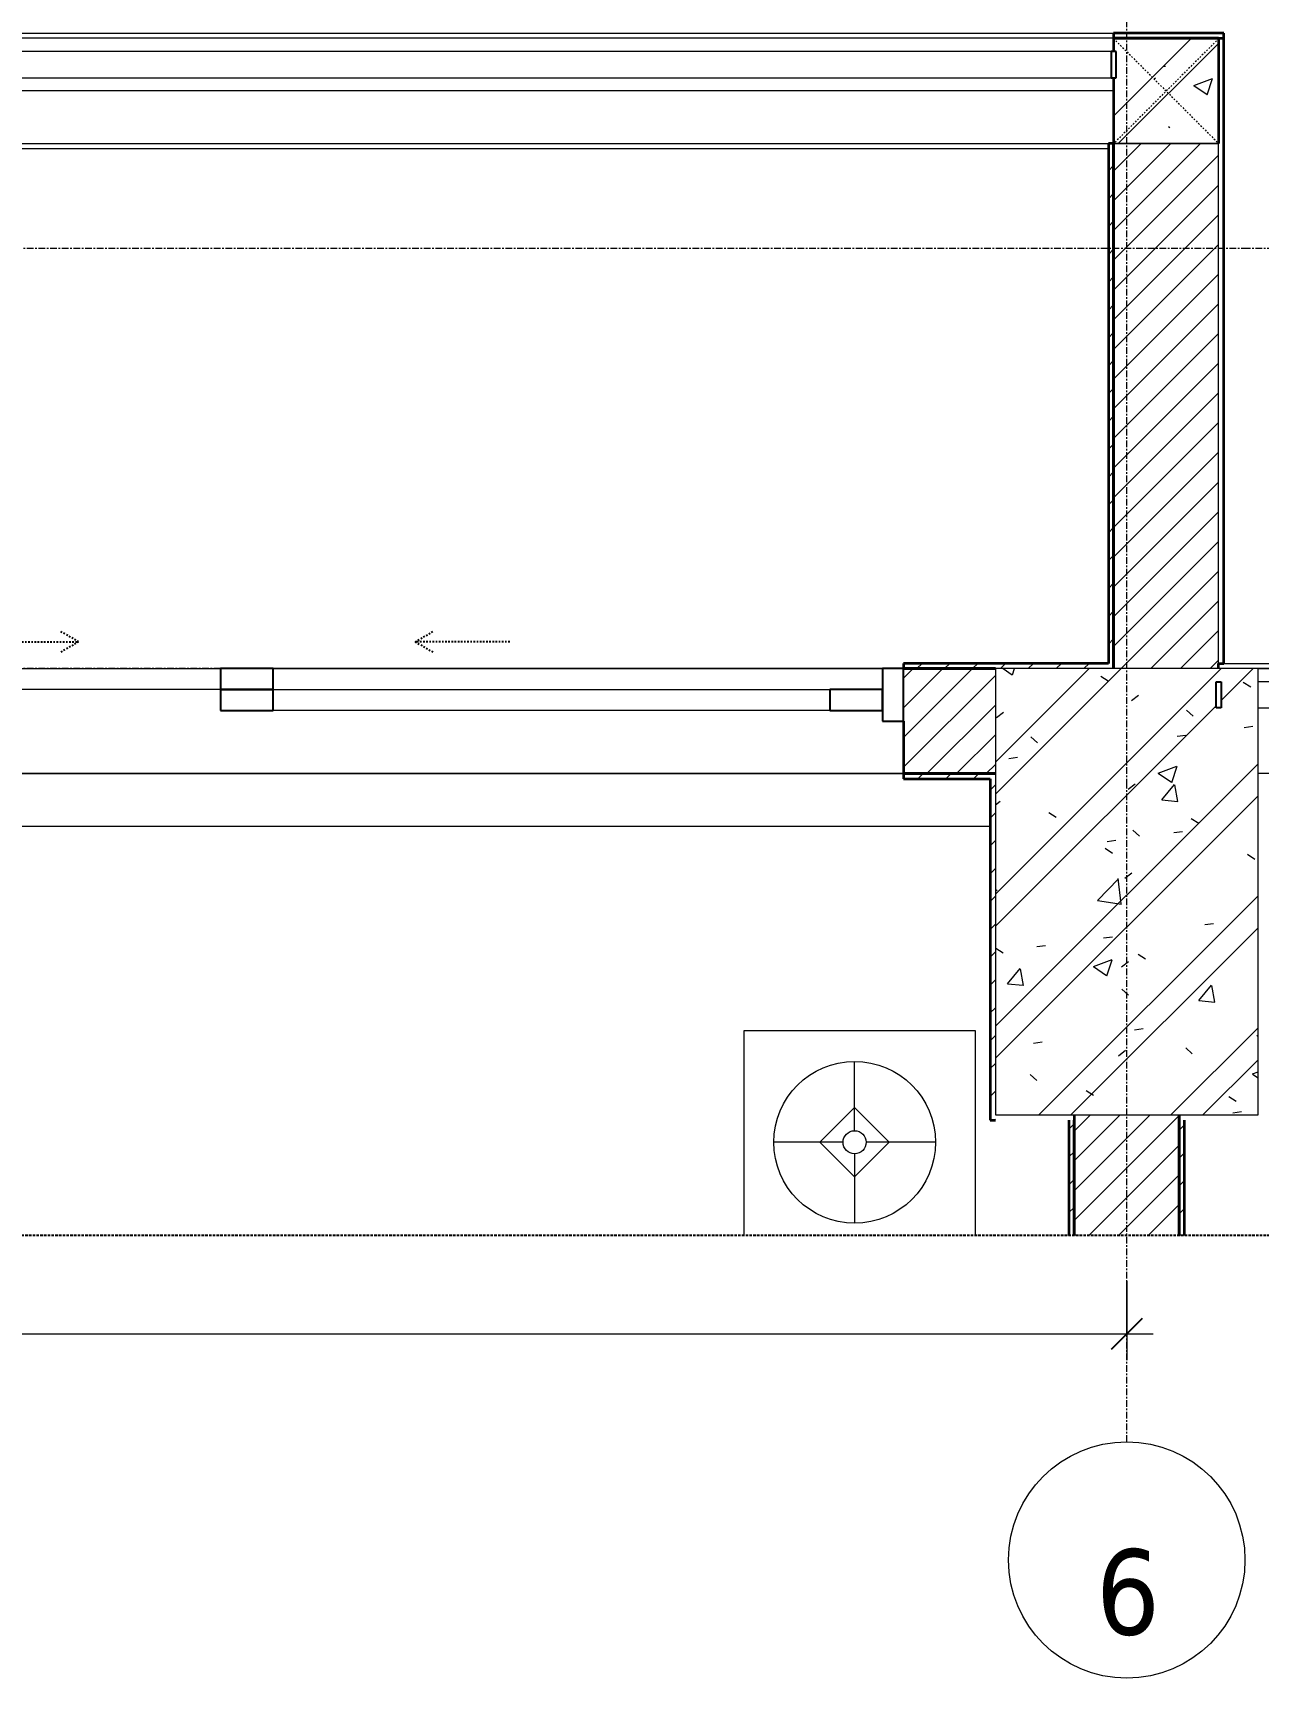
# Model space of a CAD drawing. Header units: millimetres. Extents: x 46644 to 147176, y -1287 to 53383.
# Drawn here: x 58870 to 61203, y 42614 to 45748 of the extents above; entities that cross this region are included whole.
import ezdxf

# ---------------------------------------------------------------- set-up
doc = ezdxf.new("R2010")
doc.units = ezdxf.units.MM
for name, pattern in [('Dash', [6, 3, -3]), ('Dash - Tight', [4.5, 3, -1.5]), ('Grid Line', [22.225, 12.7, -3.175, 3.175, -3.175]), ('Hidden', [7.14375, 4.7625, -2.38125])]:
    doc.linetypes.add(name, pattern=pattern)
for name, color, linetype, lineweight in [('0-1', 7, 'Continuous', 5), ('A-ANNO-DIMS', 211, 'Continuous', 9), ('A-ANNO-DIMS-50', 211, 'Continuous', 9), ('A-DETL-GENF-1', 92, 'Dash - Tight', 18), ('A-DETL-GENF-2', 92, 'Hidden', 25), ('A-DOOR', 31, 'Continuous', 18), ('A-DOOR-1', 31, 'Continuous', 25), ('A-DOOR-FRAM', 31, 'Continuous', 25), ('A-DOOR-HDLN', 31, 'Dash', 25), ('A-FLOR-1', 250, 'Continuous', 18), ('A-FLOR-HRAL', 11, 'Continuous', 18), ('A-FLOR-HRAL-1', 250, 'Continuous', 18), ('A-FLOR-HRAL-2', 10, 'Continuous', 25), ('A-FLOR-HRAL-3', 11, 'Continuous', 25), ('A-WALL', 113, 'Continuous', 18), ('A-WALL-2', 250, 'Continuous', 18), ('A-WALL-3', 113, 'Continuous', 35), ('A-WALL-PATT-2', 250, 'Continuous', 18), ('A-WALL-PATT-3', 111, 'Continuous', 18), ('G-IMPT', 8, 'Continuous', 18), ('I-FURN', 30, 'Continuous', 18), ('I-FURN-1', 250, 'Continuous', 18), ('I-FURN-2', 253, 'Continuous', 18), ('I-WALL-1', 7, 'Continuous', 35), ('I-WALL-2', 250, 'Continuous', 18), ('M-EQPM', 50, 'Continuous', 18), ('S-COLS', 52, 'Continuous', 18), ('S-COLS-1', 9, 'Continuous', 18), ('S-COLS-2', 52, 'Dash', 18), ('S-COLS-3', 52, 'Continuous', 35), ('S-COLS-HDLN', 52, 'Dash', 18), ('S-GRID-1', 1, 'Grid Line', 9), ('S-GRID-IDEN', 1, 'Continuous', 9)]:
    doc.layers.add(name, color=color, linetype=linetype, lineweight=lineweight)
doc.styles.add('Tahoma_B', font='tahomabd.ttf', dxfattribs={"height": 162.5})
doc.styles.add('UTM Avo', font='', dxfattribs={"width": 0.9, "height": 125})
doc.styles.get('UTM Avo').set_extended_font_data('UTM Avo')
doc.dimstyles.new('1_Dim_chi_tiet_2_5', dxfattribs={"dimscale": 304.8, "dimtxt": 124.912619, "dimasz": 0.19685, "dimexe": 0.164042, "dimexo": 0.0625, "dimgap": 0.016404, "dimtad": 1, "dimdec": 0, "dimrnd": 5, "dimzin": 0, "dimdsep": 46, "dimtxsty": 'UTM Avo', "dimblk1": 'OBLIQUE', "dimblk2": 'OBLIQUE', "dimsah": 1, "dimcen": 0.09, "dimdle": 0.164042, "dimazin": 0, "dimtfac": 1, "dimtdec": 4, "dimtix": 1, "dimtmove": 0, "dimatfit": 3, "dimfxl": 0.328084, "dimfxlon": 1, "dimtvp": 1, "dimtolj": 1, "dimtzin": 0, "dimarcsym": 2})
pattern_1 = [(45, (0, 0), (-26.516504, 26.516504), [])]
pattern_2 = [(45, (0, 0), (-28.284271, 28.284271), [])]
pattern_3 = [(50, (0, 0), (364.3679, -31.8783), [38.1, -419.1]), (355, (0, 0), (-70.4859, 382.1133), [30.48, -335.28]), (100.451, (30.36, -2.66), (293.885, 350.2334), [32.38, -356.18]), (46.184, (0, 101.6), (542.1585, -84.0858), [57.15, -628.65]), (96.636, (45.2, 94.6), (474.805, 494.8554), [48.57, -534.27]), (351.184, (0, 101.6), (474.81, 494.85), [45.72, -502.92]), (21, (50.8, 76.2), (303.2285, -204.5305), [38.1, -419.1]), (326, (50.8, 76.2), (123.6039, 368.376), [30.48, -335.28]), (71.451, (76.07, 59.16), (426.8341, 163.8427), [32.38, -356.18]), (37.5, (0, 0), (6.17665, 169.11015), [3.353, -327.863, 3.353, -337.007, -336.55]), (37.5, (0, 0), (6.17665, 169.11015), [-671.576, 3.353, -333.197]), (7.5, (0, 0), (133.63888, 200.3615), [3.353, -190.703, 3.353, -320.243, -128.27]), (7.5, (0, 0), (133.63888, 200.3615), [-517.652, 3.353, -124.917]), (327.5, (-113.28, 0), (271.18182, -11.45836), [3.353, -123.647, 3.353, -392.887, -525.78]), (327.5, (-113.28, 0), (271.18182, -11.45836), [-523.24, 3.353, -522.427]), (317.5, (-164.08, 0), (296.2585, 50.85285), [3.353, -161.747, 3.353, -259.791, -373.38]), (317.5, (-164.08, 0), (296.2585, 50.85285), [-428.244, 3.353, -370.027]), (45, (0, 0), (-125.7236, 125.7236), []), (45, (0, 190.5), (-125.7236, 125.7236), [])]

# ---------------------------------------------------------------- blocks, each defined once
blk = doc.blocks.new('NCV_TKTC_KET CAU_rvt-1-TKCS_SẢNH - BẬC CẤP 1 - MẶT BẰNG')
at = {"layer": 'S-COLS-1'}
h = blk.add_hatch(dxfattribs=at)
h.set_pattern_fill('FP_2', color=256, style=0, pattern_type=2)
h.set_pattern_definition([(45, (0, 0), (-125.7236, 125.7236), []), (45, (0, 190.5), (-125.7236, 125.7236), [])])
h.paths.add_polyline_path([(61202.6, 43686.9), (61202.6, 44536.9), (60702.6, 44536.9), (60702.6, 43686.9), (61002.2, 43686.9)])
h.paths.add_polyline_path([(61122.6, 44462), (61122.6, 44512), (61132.6, 44512), (61132.6, 44462)])
h = blk.add_hatch(dxfattribs=at)
h.set_pattern_fill('FP_3', color=256, style=0, pattern_type=2)
h.set_pattern_definition([(50, (0, 0), (364.3679, -31.8783), [38.1, -419.1]), (355, (0, 0), (-70.4859, 382.1133), [30.48, -335.28]), (100.451, (30.36, -2.66), (293.885, 350.2334), [32.38, -356.18]), (46.184, (0, 101.6), (542.1585, -84.0858), [57.15, -628.65]), (96.636, (45.2, 94.6), (474.805, 494.8554), [48.57, -534.27]), (351.184, (0, 101.6), (474.81, 494.85), [45.72, -502.92]), (21, (50.8, 76.2), (303.2285, -204.5305), [38.1, -419.1]), (326, (50.8, 76.2), (123.6039, 368.376), [30.48, -335.28]), (71.451, (76.07, 59.16), (426.8341, 163.8427), [32.38, -356.18]), (37.5, (0, 0), (6.17665, 169.11015), [16.764, -314.452, 16.764, -323.596, -336.55]), (37.5, (0, 0), (6.17665, 169.11015), [-671.576, 16.764, -319.786]), (7.5, (0, 0), (133.63888, 200.3615), [16.764, -177.292, 16.764, -306.832, -128.27]), (7.5, (0, 0), (133.63888, 200.3615), [-517.652, 16.764, -111.506]), (327.5, (-113.28, 0), (271.18182, -11.45836), [16.764, -110.236, 16.764, -379.476, -525.78]), (327.5, (-113.28, 0), (271.18182, -11.45836), [-523.24, 16.764, -509.016]), (317.5, (-164.08, 0), (296.2585, 50.85285), [16.764, -148.336, 16.764, -246.38, -373.38]), (317.5, (-164.08, 0), (296.2585, 50.85285), [-428.244, 16.764, -356.616])])
h.paths.add_polyline_path([(61202.6, 43686.9), (61202.6, 44536.9), (60702.6, 44536.9), (60702.6, 43686.9), (61002.2, 43686.9)])
h.paths.add_polyline_path([(61122.6, 44462), (61122.6, 44512), (61132.6, 44512), (61132.6, 44462)])
at = {"layer": 'S-COLS'}
for p, q in [((61202.6, 44536.9), (60702.6, 44536.9)), ((60702.6, 44536.9), (60702.6, 43686.9)), ((61202.6, 43686.9), (61202.6, 44536.9)), ((60702.6, 43686.9), (61202.6, 43686.9))]:
    blk.add_line(p, q, dxfattribs=at)
blk = doc.blocks.new('LOBBY_SOFA_1 - LOBBY_SOFA_1-852725-TKCS_SẢNH - BẬC CẤP 1 - MẶT BẰNG')
at = {"layer": 'I-FURN'}
for p, q in [((-526.4, 633.5), (-135.9, 633.5)), ((-135.9, 633.5), (-135.9, 193.5)), ((-348.6, 445), (-348.6, 577)), ((-348.6, 489), (-414.6, 423)), ((-282.6, 423), (-348.6, 489)), ((-370.6, 423), (-502.6, 423)), ((-414.6, 423), (-348.6, 357)), ((-348.6, 357), (-282.6, 423)), ((-326.6, 423), (-194.6, 423)), ((-348.6, 269), (-348.6, 401)), ((-135.9, 193.5), (-526.4, 193.5))]:
    blk.add_line(p, q, dxfattribs=at)
for radius in [154, 22]:
    blk.add_circle((-348.6, 423), radius, dxfattribs=at)
at = {"layer": 'I-FURN-2'}
for p, q in [((-526.4, 633.5), (-135.9, 633.5)), ((-135.9, 633.5), (-135.9, 193.5)), ((-135.9, 193.5), (-526.4, 193.5))]:
    blk.add_line(p, q, dxfattribs=at)
blk = doc.blocks.new('Railing - 50 x 10mm-457210-TKCS_SẢNH - BẬC CẤP 1 - MẶT BẰNG')
at = {"layer": 'A-FLOR-HRAL-2'}
for p, q in [((25, 5), (-25, 5)), ((-25, 5), (-25, -5)), ((25, -5), (25, 5)), ((-25, -5), (25, -5))]:
    blk.add_line(p, q, dxfattribs=at)
blk = doc.blocks.new('Railing - Railing-1033686-TKCS_SẢNH - BẬC CẤP 1 - MẶT BẰNG')
at = {"layer": 'A-FLOR-HRAL-1'}
for p, q in [((38937.9, 35251.3), (38294.1, 35251.3)), ((38294.1, 35201.3), (38937.9, 35201.3))]:
    blk.add_line(p, q, dxfattribs=at)
at = {"extrusion": (0, 0, -1), "zscale": -1, "rotation": 270}
blk.add_blockref('Railing - 50 x 10mm-457210-TKCS_SẢNH - BẬC CẤP 1 - MẶT BẰNG', (-38219.1, 35226.3), dxfattribs=at)
blk = doc.blocks.new('NCV_TKTC_TANG 1_rvt-1-TKCS_SẢNH - BẬC CẤP 1 - MẶT BẰNG')
at = {"layer": 'A-WALL-PATT-2'}
h = blk.add_hatch(dxfattribs=at)
h.set_pattern_fill('FP_4', color=256, style=0, pattern_type=2)
h.set_pattern_definition(pattern_1)
h.paths.add_polyline_path([(60927.6, 44546.9), (60927.6, 45536.9), (60917.6, 45536.9), (60917.6, 44546.9)])
h = blk.add_hatch(dxfattribs=at)
h.set_pattern_fill('FP_4', color=256, style=0, pattern_type=2)
h.set_pattern_definition(pattern_1)
h.paths.add_polyline_path([(58027.6, 44536.9), (58027.6, 44546.9), (57862.6, 44546.9), (57862.6, 44536.9)])
h.paths.add_polyline_path([(60927.6, 44536.9), (60927.6, 44546.9), (60527.6, 44546.9), (60527.6, 44536.9), (60702.6, 44536.9)])
h = blk.add_hatch(dxfattribs=at)
h.set_pattern_fill('FP_4', color=256, style=0, pattern_type=2)
h.set_pattern_definition(pattern_1)
h.paths.add_polyline_path([(57862.6, 44326.9), (58027.6, 44326.9), (58027.6, 44336.9), (57862.6, 44336.9)])
h.paths.add_polyline_path([(60527.6, 44326.9), (60702.6, 44326.9), (60702.6, 44336.9), (60527.6, 44336.9)])
h = blk.add_hatch(dxfattribs=at)
h.set_pattern_fill('FP_4', color=256, style=0, pattern_type=2)
h.set_pattern_definition(pattern_1)
h.paths.add_polyline_path([(60702.6, 43676.9), (60702.6, 44326.9), (60692.6, 44326.9), (60692.6, 43676.9)])
h = blk.add_hatch(dxfattribs=at)
h.set_pattern_fill('FP_4', color=256, style=0, pattern_type=2)
h.set_pattern_definition(pattern_1)
h.paths.add_polyline_path([(61061.9, 43457), (61062.6, 43457), (61062.6, 43686.9), (61052.6, 43686.9), (61052.6, 43457)])
h = blk.add_hatch(dxfattribs=at)
h.set_pattern_fill('FP_4', color=256, style=0, pattern_type=2)
h.set_pattern_definition(pattern_1)
h.paths.add_polyline_path([(60842.6, 43457), (60852.6, 43457), (60852.6, 43676.9), (60842.6, 43676.9)])
at = {"layer": 'A-FLOR-1'}
for p, q in [((60487.6, 44536.9), (59327.6, 44536.9)), ((60527.6, 44336.9), (58027.6, 44336.9)), ((58027.6, 44336.9), (60527.6, 44336.9))]:
    blk.add_line(p, q, dxfattribs=at)
at = {"layer": 'A-WALL-2'}
for p, q in [((61202.6, 44536.9), (61846.4, 44536.9)), ((61846.4, 44336.9), (61202.6, 44336.9))]:
    blk.add_line(p, q, dxfattribs=at)
at = {"layer": 'I-WALL-1'}
for p, q in [((60917.6, 45536.9), (60917.6, 44546.9)), ((60927.6, 45536.9), (60917.6, 45536.9)), ((60927.6, 44546.9), (60927.6, 45536.9)), ((60917.6, 44546.9), (60527.6, 44546.9)), ((60527.6, 44546.9), (60527.6, 44536.9)), ((60527.6, 44536.9), (60702.6, 44536.9)), ((60927.6, 44536.9), (60927.6, 44546.9)), ((60702.6, 44336.9), (60527.6, 44336.9)), ((60527.6, 44336.9), (60527.6, 44326.9)), ((60527.6, 44326.9), (60692.6, 44326.9)), ((60692.6, 44326.9), (60692.6, 43676.9)), ((61052.6, 43686.9), (61052.6, 43457)), ((60692.6, 43676.9), (60702.6, 43676.9)), ((60842.6, 43676.9), (60842.6, 43457)), ((60852.6, 43457), (60852.6, 43676.9)), ((61062.6, 43457), (61062.6, 43676.9))]:
    blk.add_line(p, q, dxfattribs=at)
at = {"layer": 'I-WALL-2'}
for p, q in [((57862.6, 45536.9), (60917.6, 45536.9)), ((60917.6, 45526.9), (57862.6, 45526.9))]:
    blk.add_line(p, q, dxfattribs=at)
at = {"layer": 'A-FLOR-HRAL-1'}
blk.add_blockref('Railing - Railing-1033686-TKCS_SẢNH - BẬC CẤP 1 - MẶT BẰNG', (22908.5, 9260.7), dxfattribs=at)
at = {"layer": 'I-FURN-1', "rotation": 89.99999999999972}
blk.add_blockref('LOBBY_SOFA_1 - LOBBY_SOFA_1-852725-TKCS_SẢNH - BẬC CẤP 1 - MẶT BẰNG', (60857.5, 43983.4), dxfattribs=at)
blk = doc.blocks.new('DEG_02-DEG_03 - DEG_02-2500x2400mm-CỬA ĐI 02 CÁNH TRƯỢT-625766-TKCS_SẢNH - BẬC CẤP 1 - MẶT BẰNG')
at = {"layer": 'A-DOOR'}
for p, q in [((-1110, 100), (-50, 100)), ((-50, 60), (-1110, 60)), ((50, 60), (1110, 60)), ((1110, 20), (50, 20))]:
    blk.add_line(p, q, dxfattribs=at)
at = {"layer": 'A-DOOR-1'}
for p, q in [((-1110, 100), (-1210, 100)), ((-1210, 100), (-1210, 60)), ((-1110, 60), (-1110, 100)), ((50, 100), (-50, 100)), ((-50, 100), (-50, 60)), ((50, 60), (50, 100)), ((-1210, 60), (-1110, 60)), ((50, 60), (-50, 60)), ((-50, 60), (-50, 20)), ((-50, 60), (50, 60)), ((50, 20), (50, 60)), ((1210, 60), (1110, 60)), ((1110, 60), (1110, 20)), ((1210, 20), (1210, 60)), ((-50, 20), (50, 20)), ((1110, 20), (1210, 20))]:
    blk.add_line(p, q, dxfattribs=at)
at = {"layer": 'A-DOOR-FRAM'}
for p, q in [((-1210, 100), (-1250, 100)), ((-1250, 100), (-1250, 0)), ((-1210, 0), (-1210, 100)), ((1250, 100), (1210, 100)), ((1210, 100), (1210, 0)), ((1250, 0), (1250, 100)), ((-1250, 0), (-1210, 0)), ((1210, 0), (1250, 0))]:
    blk.add_line(p, q, dxfattribs=at)
at = {"layer": 'A-DOOR-HDLN'}
for p, q in [((-320.4, 151.1), (-355, 171.1)), ((320.4, 151.1), (355, 171.1)), ((-500.4, 151.1), (-320.4, 151.1)), ((-320.4, 151.1), (-355, 131.1)), ((320.4, 151.1), (355, 131.1)), ((500.4, 151.1), (320.4, 151.1))]:
    blk.add_line(p, q, dxfattribs=at)
blk = doc.blocks.new('Railing - 50 x 10mm-1251311-TKCS_SẢNH - BẬC CẤP 1 - MẶT BẰNG')
at = {"layer": 'A-FLOR-HRAL-3'}
for p, q in [((25, 5), (-25, 5)), ((-25, 5), (-25, -5)), ((25, -5), (25, 5)), ((-25, -5), (25, -5))]:
    blk.add_line(p, q, dxfattribs=at)
blk = doc.blocks.new('Railing - Railing-1601230-TKCS_SẢNH - BẬC CẤP 1 - MẶT BẰNG')
at = {"layer": 'A-FLOR-HRAL'}
for p, q in [((60922.6, 45712.4), (57857.6, 45712.4)), ((57857.6, 45662.4), (60922.6, 45662.4))]:
    blk.add_line(p, q, dxfattribs=at)
at = {"rotation": 90}
for p in [(57852.6, 45687.4), (60927.6, 45687.4)]:
    blk.add_blockref('Railing - 50 x 10mm-1251311-TKCS_SẢNH - BẬC CẤP 1 - MẶT BẰNG', p, dxfattribs=at)
blk = doc.blocks.new('TKTC_NAP THAM BE NUOC NGAM_260130 - TKTC_XREF_260130_NAP THAM BE NUOC NGAM_dwg-4013458-TKCS_SẢNH - BẬC CẤP 1 - MẶT BẰNG')
at = {"layer": 'G-IMPT'}
for p, q in [((-143834.1, 140114.7), (-142674.1, 140114.7)), ((-145299.1, 139814.7), (-142469.1, 139814.7))]:
    blk.add_line(p, q, dxfattribs=at)
blk = doc.blocks.new('TKTC_NAP THAM BE NUOC NGAM_260130 - NẮP THĂM BỂ NƯỚC NGẦM-2336355-TKCS_SẢNH - BẬC CẤP 1 - MẶT BẰNG')
blk.add_blockref('TKTC_NAP THAM BE NUOC NGAM_260130 - TKTC_XREF_260130_NAP THAM BE NUOC NGAM_dwg-4013458-TKCS_SẢNH - BẬC CẤP 1 - MẶT BẰNG', (150009, -139814.7))
blk = doc.blocks.new('G1_SOF - BO TRU - 200x200-3050151-TKCS_SẢNH - BẬC CẤP 1 - MẶT BẰNG')
at = {"layer": 'S-COLS-HDLN'}
for p, q in [((-100, 100), (100, -100)), ((100, 100), (-100, -100))]:
    blk.add_line(p, q, dxfattribs=at)
blk = doc.blocks.new('BORDER VIEW - BORDER VIEW-2193878-TKCS_SẢNH - BẬC CẤP 1 - MẶT BẰNG')
at = {"layer": 'A-DETL-GENF-2'}
blk.add_line((14143.7, 0), (150, 0), dxfattribs=at)
blk = doc.blocks.new('Grid - M_Grid Head - Circle-353313-TKCS_SẢNH - BẬC CẤP 1 - MẶT BẰNG')
at = {"layer": 'S-GRID-IDEN'}
blk.add_circle((0, 0), 4.5, dxfattribs=at)
blk = doc.blocks.new('DIMBLOCK3-TKCS_SẢNH - BẬC CẤP 1 - MẶT BẰNG')
at = {"layer": 'A-ANNO-DIMS-50'}
for p, q in [((54952.6, 43370), (54952.6, 43220)), ((54952.6, 43270), (54952.6, 43370)), ((60952.6, 43370), (60952.6, 43220)), ((60952.6, 43270), (60952.6, 43370)), ((54952.6, 43270), (61002.6, 43270))]:
    blk.add_line(p, q, dxfattribs=at)
at = {"layer": 'A-ANNO-DIMS-50', "lineweight": 25}
for p, q in [((54952.6, 43270), (54982.6, 43300)), ((60952.6, 43270), (60982.6, 43300)), ((54952.6, 43270), (54922.6, 43240)), ((60952.6, 43270), (60922.6, 43240))]:
    blk.add_line(p, q, dxfattribs=at)
at = {"layer": 'A-ANNO-DIMS-50', "color": 0, "insert": (57781.4, 43432.4), "char_height": 125, "width": 410.824, "attachment_point": 1, "line_spacing_factor": 1.110334, "style": 'UTM Avo'}
blk.add_mtext('6000', dxfattribs=at)
blk = doc.blocks.new('_Oblique')
at = {"color": 0, "linetype": 'ByBlock', "lineweight": -2}
blk.add_line((-0.5, -0.5), (0.5, 0.5), dxfattribs=at)

msp = doc.modelspace()

# ---------------------------------------------------------------- hatches: boundary and pattern name
at = {"layer": 'A-WALL-PATT-3'}
h = msp.add_hatch(dxfattribs=at)
h.set_pattern_fill('FP_1', color=256, style=0, pattern_type=2)
h.set_pattern_definition(pattern_2)
h.paths.add_polyline_path([(60955.5, 44536.9), (61127.5, 44536.9), (61127.5, 45536.9), (60927.5, 45536.9), (60927.5, 44536.9)])
h.paths.add_polyline_path([(61127.5, 45736.9), (61127.5, 45737.4), (60927.5, 45736.9)])
h = msp.add_hatch(dxfattribs=at)
h.set_pattern_fill('FP_1', color=256, style=0, pattern_type=2)
h.set_pattern_definition(pattern_2)
h.paths.add_polyline_path([(60702.6, 44336.9), (60702.6, 44536.9), (60527.6, 44536.9), (60527.6, 44336.9)])
h.paths.add_polyline_path([(57852.6, 44336.9), (58027.6, 44336.9), (58027.6, 44536.9), (57852.6, 44536.9), (57852.6, 44436.9)])
h = msp.add_hatch(dxfattribs=at)
h.set_pattern_fill('FP_1', color=256, style=0, pattern_type=2)
h.set_pattern_definition(pattern_2)
h.paths.add_polyline_path([(60852.6, 43457), (61052.6, 43457), (61052.6, 43686.9), (60852.6, 43686.9)])
at = {"layer": 'S-COLS-1'}
h = msp.add_hatch(dxfattribs=at)
h.set_pattern_fill('FP_6', color=256, style=0, pattern_type=2)
h.set_pattern_definition(pattern_3)
h.paths.add_polyline_path([(60932.6, 45536.9), (61127.6, 45536.9), (61127.6, 45736.9), (60927.6, 45736.9), (60927.6, 45712.4), (60932.6, 45712.4), (60932.6, 45662.4), (60927.6, 45662.4), (60927.6, 45536.9)])
h = msp.add_hatch(dxfattribs=at)
h.set_pattern_fill('FP_6', color=256, style=0, pattern_type=2)
h.set_pattern_definition(pattern_3)
h.paths.add_polyline_path([(60932.6, 45536.9), (61127.6, 45536.9), (61127.6, 45736.9), (60927.6, 45736.9), (60927.6, 45712.4), (60932.6, 45712.4), (60932.6, 45662.4), (60927.6, 45662.4), (60927.6, 45536.9)])

# ---------------------------------------------------------------- linework, layer by layer
at = {"layer": 'A-WALL'}
for p, q in [((57852.6, 45747.4), (60927.5, 45747.4)), ((60927.5, 45737.4), (57852.6, 45737.4)), ((60927.5, 45736.9), (61127.5, 45736.9)), ((60927.5, 45712.4), (60927.5, 45736.9)), ((60927.5, 45637.4), (60927.5, 45662.4)), ((60927.5, 45637.4), (57852.6, 45637.4)), ((61127.5, 45536.9), (60927.5, 45536.9)), ((61127.5, 44546.9), (61127.5, 45536.9)), ((59327.6, 44536.9), (60487.6, 44536.9)), ((61137.5, 44546.9), (61846.4, 44546.9)), ((61846.4, 44536.9), (61202.6, 44536.9)), ((60527.6, 44336.9), (58027.6, 44336.9))]:
    msp.add_line(p, q, dxfattribs=at)
at = {"layer": 'A-WALL-3'}
for p, q in [((61137.5, 45747.4), (60927.5, 45747.4)), ((60927.5, 45747.4), (60927.5, 45736.9)), ((61127.5, 45737.4), (60927.5, 45737.4)), ((60927.5, 45737.4), (61137.5, 45737.4)), ((61127.5, 45736.9), (61127.5, 45737.4)), ((61127.5, 45736.9), (61127.5, 45536.9)), ((61137.5, 45736.9), (61127.5, 45736.9)), ((61137.5, 45737.4), (61137.5, 45747.4)), ((61137.5, 44546.9), (61137.5, 45736.9)), ((60927.5, 45536.9), (60927.5, 44536.9)), ((60702.6, 44536.9), (60527.6, 44536.9)), ((61127.5, 44536.9), (61127.5, 44546.9)), ((61127.5, 44546.9), (61137.5, 44546.9)), ((60527.6, 44436.9), (60527.6, 44336.9)), ((60527.6, 44336.9), (60702.6, 44336.9)), ((60852.6, 43686.9), (60852.6, 43457)), ((61052.6, 43457), (61052.6, 43686.9))]:
    msp.add_line(p, q, dxfattribs=at)
at = {"layer": 'S-COLS'}
for p, q in [((61127.6, 45736.9), (60927.6, 45736.9)), ((60927.6, 45536.9), (61127.6, 45536.9))]:
    msp.add_line(p, q, dxfattribs=at)
at = {"layer": 'S-COLS-3'}
for p, q in [((60927.6, 45736.9), (60927.6, 45712.4)), ((61127.6, 45536.9), (61127.6, 45736.9)), ((60927.6, 45662.4), (60927.6, 45536.9))]:
    msp.add_line(p, q, dxfattribs=at)
at = {"layer": 'S-GRID-1'}
for p, q in [((60952.6, 44314.3), (60952.6, 51682.7)), ((61182.9, 45336.9), (48344.1, 45336.9)), ((62432.9, 45336.9), (61182.9, 45336.9)), ((61182.9, 44536.9), (48344.1, 44536.9)), ((62432.9, 44536.9), (61182.9, 44536.9)), ((60952.6, 43064.3), (60952.6, 44314.3))]:
    msp.add_line(p, q, dxfattribs=at)

# ---------------------------------------------------------------- block references
at = {"layer": '0-1'}
for name in ['NCV_TKTC_KET CAU_rvt-1-TKCS_SẢNH - BẬC CẤP 1 - MẶT BẰNG', 'NCV_TKTC_TANG 1_rvt-1-TKCS_SẢNH - BẬC CẤP 1 - MẶT BẰNG']:
    msp.add_blockref(name, (0, 0), dxfattribs=at)
at = {"layer": 'A-DETL-GENF-1'}
msp.add_blockref('BORDER VIEW - BORDER VIEW-2193878-TKCS_SẢNH - BẬC CẤP 1 - MẶT BẰNG', (47552.6, 43457), dxfattribs=at)
at = {"layer": 'A-DOOR'}
msp.add_blockref('DEG_02-DEG_03 - DEG_02-2500x2400mm-CỬA ĐI 02 CÁNH TRƯỢT-625766-TKCS_SẢNH - BẬC CẤP 1 - MẶT BẰNG', (59277.6, 44436.9), dxfattribs=at)
at = {"layer": 'A-FLOR-HRAL'}
msp.add_blockref('Railing - Railing-1601230-TKCS_SẢNH - BẬC CẤP 1 - MẶT BẰNG', (0, 0), dxfattribs=at)
at = {"layer": 'M-EQPM'}
msp.add_blockref('TKTC_NAP THAM BE NUOC NGAM_260130 - NẮP THĂM BỂ NƯỚC NGẦM-2336355-TKCS_SẢNH - BẬC CẤP 1 - MẶT BẰNG', (53152.6, 44236.9), dxfattribs=at)
at = {"layer": 'S-COLS-2'}
msp.add_blockref('G1_SOF - BO TRU - 200x200-3050151-TKCS_SẢNH - BẬC CẤP 1 - MẶT BẰNG', (61027.6, 45636.9), dxfattribs=at)
at = {"layer": 'S-GRID-IDEN', "xscale": 49.99999999999998, "yscale": 49.99999999999998, "zscale": 49.99999999999998}
msp.add_blockref('Grid - M_Grid Head - Circle-353313-TKCS_SẢNH - BẬC CẤP 1 - MẶT BẰNG', (60952.6, 42839.3), dxfattribs=at)

# ---------------------------------------------------------------- dimensions: what is measured, and where the dimension line sits
at = {"layer": 'A-ANNO-DIMS'}
dim = msp.add_linear_dim(base=(60952.6, 43270), p1=(54952.6, 43370), p2=(60952.6, 43370), dimstyle='1_Dim_chi_tiet_2_5', override={"dimpost": '<>', "dimfxl": 6000}, dxfattribs=at)
dim.commit()
dim.dimension.update_dxf_attribs({"geometry": 'DIMBLOCK3-TKCS_SẢNH - BẬC CẤP 1 - MẶT BẰNG', "text_midpoint": (57952.6, 43339.7)})

# ---------------------------------------------------------------- next in the draw order: texts
at = {"layer": 'S-GRID-IDEN', "insert": (60954.9, 42776.9), "char_height": 162.5, "width": 145.5, "attachment_point": 5, "line_spacing_factor": 0.996129, "style": 'Tahoma_B', "bg_fill": 3, "box_fill_scale": 1.25, "bg_fill_color": 256, "bg_fill_true_color": 13158600, "bg_fill_transparency": 0}
msp.add_mtext('\\pt634.99962,1269.99925,1905.0005,2540.00013,3174.99975,3809.99937,4445.00062,5080.00025,5714.99987,6349.9995,6985.00075,7620.00037,8255,8889.99962,9524.99925,10160.0005,10795.00013,11429.99975,12064.99938,12700.00063,13335.00025,13969.99988,14604.9995,15240.00075,15875.00038,16510,17144.99963,17779.99925,18415.0005,19050.00013,19684.99975,20319.99938;6', dxfattribs=at)

doc.saveas('drawing.dxf')
